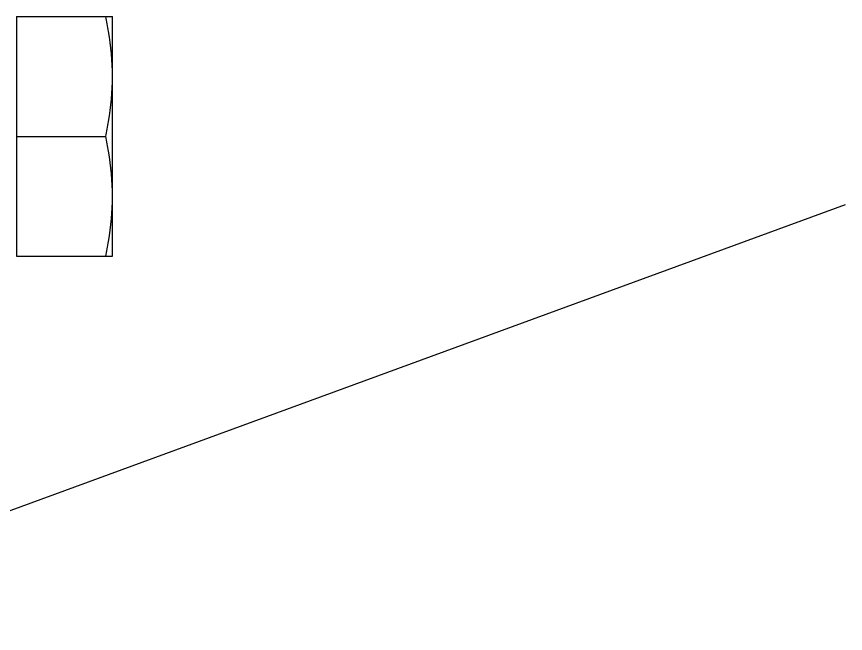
# Model space of a CAD drawing. Extents: x -409572 to -157272, y 600795 to 878326.
# Drawn here: x -387962.9 to -387551.5, y 819840.6 to 820147 of the extents above; entities that cross this region are included whole.
import ezdxf

# ---------------------------------------------------------------- set-up
doc = ezdxf.new("R2010")
doc.units = 0
doc.header["$LTSCALE"] = 1000
doc.header["$MEASUREMENT"] = 0
doc.layers.get('0').update_dxf_attribs({"linetype": 'CONTINUOUS'})

msp = doc.modelspace()

# ---------------------------------------------------------------- linework, layer by layer
at = {"linetype": 'CONTINUOUS'}
for p, q in [((-387962.95, 820146.98), (-387915.32, 820146.98)), ((-387962.95, 820146.98), (-387962.95, 820027.92)), ((-387915.32, 820027.92), (-387915.32, 820146.98)), ((-387962.95, 820087.45), (-387918.68, 820087.45)), ((-387962.95, 820027.92), (-387915.32, 820027.92))]:
    msp.add_line(p, q, dxfattribs=at)
msp.add_lwpolyline([(-388132.92, 819840.63), (-387551.51, 820053.61)])
for points, knots in [([(-387915.32, 820117.22), (-387915.32, 820124.7), (-387916.28, 820134.71), (-387918.16, 820144.53), (-387918.68, 820146.98)], [0, 0, 0, 0, 0.749211, 1, 1, 1, 1]), ([(-387918.68, 820087.45), (-387918.16, 820089.9), (-387916.28, 820099.72), (-387915.32, 820109.73), (-387915.32, 820117.22)], [0, 0, 0, 0, 0.250789, 1, 1, 1, 1]), ([(-387915.32, 820057.68), (-387915.32, 820065.17), (-387916.28, 820075.18), (-387918.16, 820085), (-387918.68, 820087.45)], [0, 0, 0, 0, 0.749211, 1, 1, 1, 1]), ([(-387918.68, 820027.92), (-387918.16, 820030.37), (-387916.28, 820040.19), (-387915.32, 820050.2), (-387915.32, 820057.68)], [0, 0, 0, 0, 0.250789, 1, 1, 1, 1])]:
    msp.add_open_spline(points, degree=3, knots=knots, dxfattribs=at)

doc.saveas('drawing.dxf')
